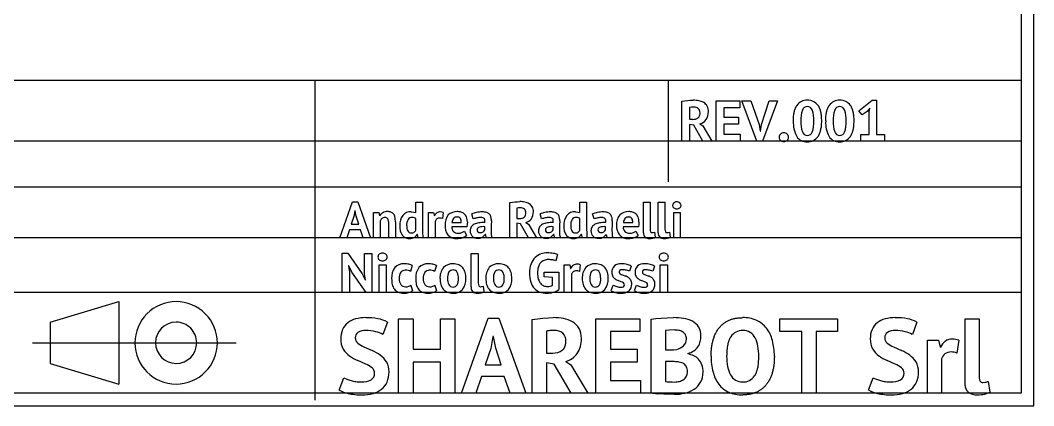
# Model space of a CAD drawing. Extents: x 1210 to 2780, y 0 to 1103.
# Drawn here: x 2312.4 to 2779.7, y 0 to 177.6 of the extents above; entities that cross this region are included whole.
import ezdxf

# ---------------------------------------------------------------- set-up
doc = ezdxf.new("R2010")
doc.units = 0
doc.header["$MEASUREMENT"] = 0
doc.layers.add('PREDEFINITO', color=18, linetype='CONTINUOUS')

msp = doc.modelspace()

# ---------------------------------------------------------------- linework, layer by layer
at = {"layer": 'PREDEFINITO', "color": 18}
for p, q in [((2773.99, 149.95), (1216.23, 149.95)), ((2448.32, 149.89), (2448.32, 2.51)), ((2611.16, 149.89), (2611.16, 103.22)), ((2326.17, 38.5), (2357.84, 47.99)), ((2357.84, 47.99), (2357.84, 10)), ((2326.17, 38.5), (2326.17, 19.5)), ((2318.13, 28.99), (2412.02, 28.99)), ((2326.17, 19.5), (2357.84, 10))]:
    msp.add_line(p, q, dxfattribs=at)
at = {"layer": 'PREDEFINITO'}
for p, q in [((2617.46, 140.33), (2618.77, 140.53)), ((2617.46, 122), (2617.46, 140.33)), ((2618.77, 140.53), (2620.17, 140.68)), ((2620.17, 140.68), (2621.53, 140.76)), ((2621.53, 140.76), (2622.75, 140.78)), ((2633.32, 140.52), (2644.24, 140.52)), ((2633.32, 122), (2633.32, 140.52)), ((2644.24, 140.52), (2644.24, 137.32)), ((2652.1, 121.87), (2645.17, 140.52)), ((2645.17, 140.52), (2649.3, 140.52)), ((2649.3, 140.52), (2653.07, 129.63)), ((2654.2, 129.66), (2657.7, 140.52)), ((2661.56, 140.52), (2654.69, 121.87)), ((2657.7, 140.52), (2661.56, 140.52)), ((2699.13, 135.96), (2705.28, 140.78)), ((2705.28, 140.78), (2707.25, 140.78)), ((2707.25, 140.78), (2707.25, 124.93)), ((2621.89, 137.56), (2621.06, 137.45)), ((2621.06, 137.45), (2621.06, 131.99)), ((2622.97, 137.59), (2621.89, 137.56)), ((2644.24, 137.32), (2636.91, 137.32)), ((2636.91, 137.32), (2636.91, 132.92)), ((2700.58, 133.99), (2699.13, 135.96)), ((2702.92, 135.59), (2700.58, 133.99)), ((2704.19, 137.14), (2702.92, 135.59)), ((2703.79, 135.34), (2704.19, 137.14)), ((2621.06, 131.99), (2622.58, 131.99)), ((2636.91, 132.92), (2643.58, 132.92)), ((2643.58, 132.92), (2643.58, 129.73)), ((2703.79, 124.93), (2703.79, 135.34)), ((2622.96, 129.25), (2621.06, 129.59)), ((2621.06, 129.59), (2621.06, 122)), ((2627.15, 122), (2622.96, 129.25)), ((2625.83, 129.88), (2627.11, 129.06)), ((2627.11, 129.06), (2631.32, 122)), ((2643.58, 129.73), (2636.91, 129.73)), ((2636.91, 129.73), (2636.91, 125.2)), ((2653.07, 129.63), (2653.55, 126.48)), ((2653.55, 126.48), (2653.68, 126.48)), ((2653.68, 126.48), (2654.2, 129.66)), ((2621.06, 122), (2617.46, 122)), ((2631.32, 122), (2627.15, 122)), ((2644.38, 122), (2633.32, 122)), ((2636.91, 125.2), (2644.38, 125.2)), ((2644.38, 125.2), (2644.38, 122)), ((2654.69, 121.87), (2652.1, 121.87)), ((2700.06, 124.93), (2703.79, 124.93)), ((2700.06, 122), (2700.06, 124.93)), ((2710.85, 122), (2700.06, 122)), ((2707.25, 124.93), (2710.85, 124.93)), ((2710.85, 124.93), (2710.85, 122)), ((2459.8, 77.41), (2465.7, 93.94)), ((2465.7, 93.94), (2468.06, 93.94)), ((2468.06, 93.94), (2473.96, 77.41)), ((2494.85, 88.98), (2494.85, 93.82)), ((2494.85, 93.82), (2497.92, 93.82)), ((2497.92, 93.82), (2497.92, 81.55)), ((2538.17, 93.66), (2539.33, 93.83)), ((2538.17, 77.41), (2538.17, 93.66)), ((2539.33, 93.83), (2540.57, 93.96)), ((2540.57, 93.96), (2541.78, 94.03)), ((2541.78, 94.03), (2542.85, 94.06)), ((2570.51, 88.98), (2570.51, 93.82)), ((2570.51, 93.82), (2573.58, 93.82)), ((2573.58, 93.82), (2573.58, 81.55)), ((2599.79, 79.73), (2599.79, 93.82)), ((2599.79, 93.82), (2602.86, 93.82)), ((2602.86, 93.82), (2602.86, 81.34)), ((2606.63, 79.73), (2606.63, 93.82)), ((2606.63, 93.82), (2609.7, 93.82)), ((2609.7, 93.82), (2609.7, 81.34)), ((2466.75, 89.87), (2466.25, 87.28)), ((2466.86, 89.87), (2466.75, 89.87)), ((2467.35, 87.31), (2466.86, 89.87)), ((2475.26, 77.41), (2475.26, 89.1)), ((2475.26, 89.1), (2477.69, 89.1)), ((2477.69, 89.1), (2478.05, 87.58)), ((2492.73, 89.33), (2493.92, 89.25)), ((2493.92, 89.25), (2494.85, 88.98)), ((2500.64, 77.41), (2500.64, 89.1)), ((2500.64, 89.1), (2503.02, 89.1)), ((2503.02, 89.1), (2503.38, 87.54)), ((2507.48, 89.08), (2507.09, 86.24)), ((2542.09, 91.2), (2541.36, 91.1)), ((2541.36, 91.1), (2541.36, 86.27)), ((2543.05, 91.22), (2542.09, 91.2)), ((2568.39, 89.33), (2569.58, 89.25)), ((2569.58, 89.25), (2570.51, 88.98)), ((2613.72, 89.1), (2616.78, 89.1)), ((2613.72, 77.41), (2613.72, 89.1)), ((2616.78, 89.1), (2616.78, 77.41)), ((2466.25, 87.28), (2465.05, 83.67)), ((2468.55, 83.67), (2467.35, 87.31)), ((2478.05, 87.58), (2478.14, 87.58)), ((2478.33, 84.99), (2478.33, 77.41)), ((2485.41, 84.7), (2485.41, 77.41)), ((2494.85, 81.32), (2494.85, 86.23)), ((2503.38, 87.54), (2503.47, 87.54)), ((2503.7, 84.96), (2503.7, 77.41)), ((2511.5, 84.38), (2515.74, 84.38)), ((2518.58, 84.72), (2518.52, 83.66)), ((2521.3, 86.06), (2520.58, 88.39)), ((2529.67, 85.25), (2529.6, 83.19)), ((2541.36, 86.27), (2542.7, 86.27)), ((2543.04, 83.84), (2541.36, 84.14)), ((2541.36, 84.14), (2541.36, 77.41)), ((2545.58, 84.4), (2546.72, 83.67)), ((2552.82, 86.06), (2552.1, 88.39)), ((2561.19, 85.25), (2561.12, 83.19)), ((2570.51, 81.32), (2570.51, 86.23)), ((2577.01, 86.06), (2576.3, 88.39)), ((2585.39, 85.25), (2585.32, 83.19)), ((2590.58, 84.38), (2594.83, 84.38)), ((2597.66, 84.72), (2597.6, 83.66)), ((2464.23, 81.07), (2462.98, 77.41)), ((2469.24, 81.07), (2464.23, 81.07)), ((2465.05, 83.67), (2468.55, 83.67)), ((2470.54, 77.41), (2469.24, 81.07)), ((2482.34, 77.41), (2482.34, 84.05)), ((2497.92, 81.55), (2497.94, 79.59)), ((2518.35, 82.49), (2511.38, 82.49)), ((2517.22, 80.43), (2518.22, 78.42)), ((2518.52, 83.66), (2518.35, 82.49)), ((2526.63, 81.02), (2526.63, 82.49)), ((2529.6, 83.19), (2529.52, 81.15)), ((2529.52, 81.15), (2529.58, 79.2)), ((2546.76, 77.41), (2543.04, 83.84)), ((2546.72, 83.67), (2550.45, 77.41)), ((2558.14, 81.02), (2558.14, 82.49)), ((2561.12, 83.19), (2561.04, 81.15)), ((2561.04, 81.15), (2561.1, 79.2)), ((2573.58, 81.55), (2573.61, 79.59)), ((2582.34, 81.02), (2582.34, 82.49)), ((2585.32, 83.19), (2585.24, 81.15)), ((2585.24, 81.15), (2585.29, 79.2)), ((2597.43, 82.49), (2590.46, 82.49)), ((2596.31, 80.43), (2597.31, 78.42)), ((2597.6, 83.66), (2597.43, 82.49)), ((2603.72, 79.77), (2604.25, 79.82)), ((2604.25, 79.82), (2604.9, 80.03)), ((2604.9, 80.03), (2605.22, 77.62)), ((2610.57, 79.77), (2611.1, 79.82)), ((2611.1, 79.82), (2611.75, 80.03)), ((2611.75, 80.03), (2612.06, 77.62)), ((2462.98, 77.41), (2459.8, 77.41)), ((2473.96, 77.41), (2470.54, 77.41)), ((2478.33, 77.41), (2475.26, 77.41)), ((2485.41, 77.41), (2482.34, 77.41)), ((2495.53, 78.88), (2495.43, 78.88)), ((2495.95, 77.41), (2495.53, 78.88)), ((2498.16, 77.41), (2495.95, 77.41)), ((2503.7, 77.41), (2500.64, 77.41)), ((2526.93, 78.97), (2526.82, 78.97)), ((2527.42, 77.41), (2526.93, 78.97)), ((2529.91, 77.41), (2527.42, 77.41)), ((2541.36, 77.41), (2538.17, 77.41)), ((2550.45, 77.41), (2546.76, 77.41)), ((2558.45, 78.97), (2558.33, 78.97)), ((2558.94, 77.41), (2558.45, 78.97)), ((2561.42, 77.41), (2558.94, 77.41)), ((2571.19, 78.88), (2571.1, 78.88)), ((2571.62, 77.41), (2571.19, 78.88)), ((2573.82, 77.41), (2571.62, 77.41)), ((2582.65, 78.97), (2582.53, 78.97)), ((2583.14, 77.41), (2582.65, 78.97)), ((2585.62, 77.41), (2583.14, 77.41)), ((2616.78, 77.41), (2613.72, 77.41)), ((2460.86, 52.25), (2460.86, 70.29)), ((2460.86, 70.29), (2463.45, 70.29)), ((2463.45, 70.29), (2470.12, 60.73)), ((2471.17, 60.73), (2471.17, 70.16)), ((2471.17, 70.16), (2474.52, 70.16)), ((2474.52, 70.16), (2474.52, 52.12)), ((2520.27, 54.78), (2520.27, 70.16)), ((2520.27, 70.16), (2523.62, 70.16)), ((2523.62, 70.16), (2523.62, 56.54)), ((2560.1, 69.71), (2559.38, 66.79)), ((2463.93, 64.42), (2463.8, 64.42)), ((2463.8, 64.42), (2464.21, 61.6)), ((2465.32, 61.6), (2463.93, 64.42)), ((2464.21, 61.6), (2464.21, 52.25)), ((2471.94, 52.12), (2465.32, 61.6)), ((2477.87, 65), (2481.22, 65)), ((2477.87, 52.25), (2477.87, 65)), ((2481.22, 65), (2481.22, 52.25)), ((2493.21, 64.56), (2492.42, 61.84)), ((2504.29, 64.56), (2503.5, 61.84)), ((2554.04, 61.52), (2560.74, 61.52)), ((2554.04, 59.46), (2554.04, 61.52)), ((2560.74, 61.52), (2560.74, 53.57)), ((2563.19, 52.25), (2563.19, 65)), ((2563.19, 65), (2565.8, 65)), ((2565.8, 65), (2566.18, 63.3)), ((2566.18, 63.3), (2566.28, 63.3)), ((2570.66, 64.98), (2570.23, 61.89)), ((2593.38, 61.94), (2591.89, 62.43)), ((2594.12, 64.38), (2593.38, 61.94)), ((2604.07, 61.94), (2602.58, 62.43)), ((2604.81, 64.38), (2604.07, 61.94)), ((2607.52, 65), (2610.87, 65)), ((2607.52, 52.25), (2607.52, 65)), ((2610.87, 65), (2610.87, 52.25)), ((2470.12, 60.73), (2471.45, 57.99)), ((2471.58, 57.99), (2471.17, 60.73)), ((2471.45, 57.99), (2471.58, 57.99)), ((2557.9, 59.05), (2554.04, 59.46)), ((2557.9, 55.63), (2557.9, 59.05)), ((2566.54, 60.49), (2566.54, 52.25)), ((2589.53, 57.14), (2588.13, 57.66)), ((2590.08, 60.3), (2591.48, 59.78)), ((2600.22, 57.14), (2598.82, 57.66)), ((2600.77, 60.3), (2602.17, 59.78)), ((2464.21, 52.25), (2460.86, 52.25)), ((2474.52, 52.12), (2471.94, 52.12)), ((2481.22, 52.25), (2477.87, 52.25)), ((2492.58, 55.56), (2493.34, 53.02)), ((2503.66, 55.56), (2504.42, 53.02)), ((2524.57, 54.82), (2525.15, 54.87)), ((2525.15, 54.87), (2525.86, 55.1)), ((2525.86, 55.1), (2526.2, 52.48)), ((2566.54, 52.25), (2563.19, 52.25)), ((2584.97, 53.03), (2585.88, 55.54)), ((2595.66, 53.03), (2596.58, 55.54)), ((2610.87, 52.25), (2607.52, 52.25)), ((2481.72, 38.54), (2479.62, 32.84)), ((2486.91, 5.74), (2486.91, 40.09)), ((2486.91, 40.09), (2493.59, 40.09)), ((2493.59, 40.09), (2493.59, 26.01)), ((2506.19, 26.01), (2506.19, 40.09)), ((2506.19, 40.09), (2512.86, 40.09)), ((2512.86, 40.09), (2512.86, 5.74)), ((2515.82, 5.74), (2528.18, 40.34)), ((2528.18, 40.34), (2533.13, 40.34)), ((2533.13, 40.34), (2545.48, 5.74)), ((2548.44, 39.75), (2550.87, 40.12)), ((2548.44, 5.74), (2548.44, 39.75)), ((2550.87, 40.12), (2553.46, 40.39)), ((2553.46, 40.39), (2555.99, 40.54)), ((2555.99, 40.54), (2558.24, 40.59)), ((2577.85, 40.09), (2598.11, 40.09)), ((2577.85, 5.74), (2577.85, 40.09)), ((2598.11, 40.09), (2598.11, 34.16)), ((2603.3, 39.85), (2605.42, 40.14)), ((2603.3, 5.99), (2603.3, 39.85)), ((2605.42, 40.14), (2607.98, 40.39)), ((2607.98, 40.39), (2610.79, 40.54)), ((2610.79, 40.54), (2613.64, 40.59)), ((2662.6, 34.16), (2662.6, 40.09)), ((2662.6, 40.09), (2689.29, 40.09)), ((2689.29, 40.09), (2689.29, 34.16)), ((2725.86, 38.54), (2723.76, 32.84)), ((2748.1, 10.61), (2748.1, 40.09)), ((2748.1, 40.09), (2754.53, 40.09)), ((2754.53, 40.09), (2754.53, 13.98)), ((2555.11, 34.4), (2555.11, 24.28)), ((2558.66, 34.66), (2556.65, 34.61)), ((2598.11, 34.16), (2584.52, 34.16)), ((2584.52, 34.16), (2584.52, 26.01)), ((2611.61, 34.85), (2609.97, 34.71)), ((2609.97, 34.71), (2609.97, 25.76)), ((2613.92, 34.9), (2611.61, 34.85)), ((2672.74, 34.16), (2662.6, 34.16)), ((2672.74, 5.74), (2672.74, 34.16)), ((2689.29, 34.16), (2679.41, 34.16)), ((2679.41, 34.16), (2679.41, 5.74)), ((2530.38, 31.83), (2529.35, 26.41)), ((2530.62, 31.83), (2530.38, 31.83)), ((2531.64, 26.45), (2530.62, 31.83)), ((2730.8, 5.74), (2730.8, 30.21)), ((2730.8, 30.21), (2735.8, 30.21)), ((2735.8, 30.21), (2736.55, 26.94)), ((2745.14, 30.17), (2744.31, 24.23)), ((2470.92, 27.09), (2474.68, 25.39)), ((2493.59, 26.01), (2506.19, 26.01)), ((2529.35, 26.41), (2526.83, 18.84)), ((2534.15, 18.84), (2531.64, 26.45)), ((2555.11, 24.28), (2557.93, 24.28)), ((2584.52, 26.01), (2596.87, 26.01)), ((2596.87, 26.01), (2596.87, 20.08)), ((2609.97, 25.76), (2612.09, 25.76)), ((2612.09, 25.76), (2613.66, 25.81)), ((2613.66, 25.81), (2615.13, 25.95)), ((2620.26, 24.14), (2620.26, 23.84)), ((2715.06, 27.09), (2718.82, 25.39)), ((2736.55, 26.94), (2736.74, 26.94)), ((2471.77, 19.21), (2468.01, 20.86)), ((2506.19, 20.08), (2493.59, 20.08)), ((2493.59, 20.08), (2493.59, 5.74)), ((2506.19, 5.74), (2506.19, 20.08)), ((2526.83, 18.84), (2534.15, 18.84)), ((2558.64, 19.19), (2555.11, 19.83)), ((2555.11, 19.83), (2555.11, 5.74)), ((2566.41, 5.74), (2558.64, 19.19)), ((2563.96, 20.37), (2566.34, 18.84)), ((2566.34, 18.84), (2574.14, 5.74)), ((2596.87, 20.08), (2584.52, 20.08)), ((2584.52, 20.08), (2584.52, 11.67)), ((2613.35, 20.32), (2609.97, 20.32)), ((2609.97, 20.32), (2609.97, 11.22)), ((2715.91, 19.21), (2712.15, 20.86)), ((2737.23, 21.54), (2737.23, 5.74)), ((2459.49, 7.1), (2461.63, 12.89)), ((2461.63, 12.89), (2463.01, 12.25)), ((2525.11, 13.4), (2522.5, 5.74)), ((2535.6, 13.4), (2525.11, 13.4)), ((2538.31, 5.74), (2535.6, 13.4)), ((2584.52, 11.67), (2598.36, 11.67)), ((2598.36, 11.67), (2598.36, 5.74)), ((2609.97, 11.22), (2610.71, 11.07)), ((2610.71, 11.07), (2611.8, 11)), ((2611.8, 11), (2613, 10.96)), ((2613, 10.96), (2614.09, 10.93)), ((2703.62, 7.1), (2705.77, 12.89)), ((2705.77, 12.89), (2707.15, 12.25)), ((2756.33, 10.69), (2757.45, 10.78)), ((2758.8, 11.22), (2759.47, 6.19)), ((2493.59, 5.74), (2486.91, 5.74)), ((2512.86, 5.74), (2506.19, 5.74)), ((2522.5, 5.74), (2515.82, 5.74)), ((2545.48, 5.74), (2538.31, 5.74)), ((2555.11, 5.74), (2548.44, 5.74)), ((2574.14, 5.74), (2566.41, 5.74)), ((2598.36, 5.74), (2577.85, 5.74)), ((2609.11, 5.32), (2606.09, 5.54)), ((2611.88, 5.25), (2609.11, 5.32)), ((2613.99, 5.25), (2611.88, 5.25)), ((2679.41, 5.74), (2672.74, 5.74)), ((2737.23, 5.74), (2730.8, 5.74))]:
    msp.add_line(p, q, dxfattribs=at)
at = {"layer": 'PREDEFINITO', "color": 251}
for p, q in [((2773.99, 122), (1216.23, 122)), ((2773.99, 122), (2773.99, 5.74)), ((2773.99, 100.66), (1216.23, 100.66)), ((2773.99, 77.41), (1216.23, 77.41)), ((2773.99, 52.25), (1216.23, 52.25))]:
    msp.add_line(p, q, dxfattribs=at)
at = {"layer": 'PREDEFINITO', "color": 18}
for points in [[(2779.73, 1102.52), (1210.48, 1102.52), (1210.48, 0), (2779.73, 0), (2779.73, 1102.52)], [(2773.99, 5.74), (1216.23, 5.74), (1216.23, 1096.77), (2773.99, 1096.77), (2773.99, 5.74)]]:
    msp.add_lwpolyline(points, dxfattribs=at)
at = {"layer": 'PREDEFINITO'}
for points in [[(2668.89, 131.22), (2668.89, 131.81), (2668.91, 132.39), (2668.95, 132.95), (2668.99, 133.49), (2669.05, 134), (2669.12, 134.5), (2669.21, 134.98), (2669.25, 135.22), (2669.3, 135.44), (2669.36, 135.67), (2669.42, 135.88), (2669.48, 136.1), (2669.54, 136.31), (2669.61, 136.51), (2669.68, 136.71), (2669.75, 136.9), (2669.83, 137.09), (2669.91, 137.27), (2669.99, 137.45), (2670.08, 137.63), (2670.16, 137.8), (2670.26, 137.96), (2670.35, 138.12), (2670.45, 138.27), (2670.56, 138.42)], [(2680.25, 138.45), (2680.34, 138.3), (2680.44, 138.15), (2680.53, 137.99), (2680.61, 137.83), (2680.7, 137.66), (2680.78, 137.49), (2680.86, 137.31), (2680.93, 137.12), (2681, 136.93), (2681.07, 136.74), (2681.14, 136.54), (2681.2, 136.34), (2681.26, 136.13), (2681.32, 135.92), (2681.37, 135.7), (2681.42, 135.48), (2681.51, 135.01), (2681.59, 134.53), (2681.66, 134.03), (2681.71, 133.51), (2681.75, 132.96), (2681.79, 132.4), (2681.8, 131.82), (2681.81, 131.22)], [(2683.81, 131.22), (2683.81, 131.81), (2683.83, 132.39), (2683.87, 132.95), (2683.91, 133.49), (2683.97, 134), (2684.04, 134.5), (2684.13, 134.98), (2684.17, 135.22), (2684.22, 135.44), (2684.28, 135.67), (2684.34, 135.88), (2684.4, 136.1), (2684.46, 136.31), (2684.53, 136.51), (2684.6, 136.71), (2684.67, 136.9), (2684.75, 137.09), (2684.83, 137.27), (2684.91, 137.45), (2685, 137.63), (2685.09, 137.8), (2685.18, 137.96), (2685.27, 138.12), (2685.37, 138.27), (2685.48, 138.42)], [(2695.17, 138.45), (2695.26, 138.3), (2695.36, 138.15), (2695.45, 137.99), (2695.53, 137.83), (2695.62, 137.66), (2695.7, 137.49), (2695.78, 137.31), (2695.85, 137.12), (2695.92, 136.93), (2695.99, 136.74), (2696.06, 136.54), (2696.12, 136.34), (2696.18, 136.13), (2696.24, 135.92), (2696.29, 135.7), (2696.34, 135.48), (2696.43, 135.01), (2696.51, 134.53), (2696.58, 134.03), (2696.63, 133.51), (2696.68, 132.96), (2696.71, 132.4), (2696.72, 131.82), (2696.73, 131.22)], [(2681.81, 131.22), (2681.8, 130.62), (2681.78, 130.04), (2681.75, 129.48), (2681.7, 128.94), (2681.65, 128.42), (2681.57, 127.91), (2681.49, 127.43), (2681.44, 127.2), (2681.39, 126.97), (2681.33, 126.74), (2681.28, 126.53), (2681.22, 126.31), (2681.15, 126.1), (2681.09, 125.9), (2681.01, 125.7), (2680.94, 125.5), (2680.86, 125.31), (2680.78, 125.13), (2680.7, 124.95), (2680.61, 124.77), (2680.52, 124.6), (2680.43, 124.44), (2680.33, 124.28), (2680.23, 124.12), (2680.13, 123.97)], [(2696.73, 131.22), (2696.72, 130.62), (2696.7, 130.04), (2696.67, 129.48), (2696.62, 128.94), (2696.57, 128.42), (2696.49, 127.91), (2696.41, 127.43), (2696.36, 127.2), (2696.31, 126.97), (2696.26, 126.74), (2696.2, 126.53), (2696.14, 126.31), (2696.07, 126.1), (2696.01, 125.9), (2695.94, 125.7), (2695.86, 125.5), (2695.78, 125.31), (2695.7, 125.13), (2695.62, 124.95), (2695.53, 124.77), (2695.44, 124.6), (2695.35, 124.44), (2695.25, 124.28), (2695.15, 124.12), (2695.05, 123.97)], [(2590.06, 62.68), (2589.97, 62.68), (2589.88, 62.68), (2589.8, 62.67), (2589.72, 62.67), (2589.64, 62.66), (2589.56, 62.64), (2589.52, 62.64), (2589.49, 62.63), (2589.45, 62.62), (2589.41, 62.61), (2589.38, 62.6), (2589.35, 62.59), (2589.31, 62.58), (2589.28, 62.57), (2589.25, 62.56), (2589.22, 62.55), (2589.19, 62.54), (2589.16, 62.52), (2589.13, 62.51), (2589.1, 62.5), (2589.07, 62.48), (2589.05, 62.47), (2589.02, 62.45), (2589, 62.43), (2588.97, 62.42), (2588.95, 62.4), (2588.93, 62.38), (2588.9, 62.36), (2588.88, 62.34), (2588.86, 62.32), (2588.84, 62.3), (2588.82, 62.28), (2588.8, 62.26), (2588.79, 62.24), (2588.77, 62.22), (2588.75, 62.2), (2588.74, 62.17), (2588.72, 62.15), (2588.71, 62.12), (2588.69, 62.1), (2588.68, 62.07), (2588.67, 62.05), (2588.66, 62.02), (2588.65, 61.99), (2588.64, 61.96), (2588.63, 61.93), (2588.62, 61.91), (2588.61, 61.88), (2588.61, 61.85), (2588.6, 61.81), (2588.59, 61.78), (2588.59, 61.75), (2588.59, 61.72), (2588.58, 61.69), (2588.58, 61.65), (2588.58, 61.62), (2588.58, 61.58), (2588.58, 61.55)], [(2600.76, 62.68), (2600.67, 62.68), (2600.58, 62.68), (2600.5, 62.67), (2600.41, 62.67), (2600.33, 62.66), (2600.26, 62.64), (2600.22, 62.64), (2600.18, 62.63), (2600.15, 62.62), (2600.11, 62.61), (2600.08, 62.6), (2600.04, 62.59), (2600.01, 62.58), (2599.98, 62.57), (2599.95, 62.56), (2599.91, 62.55), (2599.88, 62.54), (2599.85, 62.52), (2599.83, 62.51), (2599.8, 62.5), (2599.77, 62.48), (2599.74, 62.47), (2599.72, 62.45), (2599.69, 62.43), (2599.67, 62.42), (2599.65, 62.4), (2599.62, 62.38), (2599.6, 62.36), (2599.58, 62.34), (2599.56, 62.32), (2599.54, 62.3), (2599.52, 62.28), (2599.5, 62.26), (2599.48, 62.24), (2599.47, 62.22), (2599.45, 62.2), (2599.43, 62.17), (2599.42, 62.15), (2599.4, 62.12), (2599.39, 62.1), (2599.38, 62.07), (2599.37, 62.05), (2599.36, 62.02), (2599.34, 61.99), (2599.33, 61.96), (2599.33, 61.93), (2599.32, 61.91), (2599.31, 61.88), (2599.3, 61.85), (2599.3, 61.81), (2599.29, 61.78), (2599.29, 61.75), (2599.28, 61.72), (2599.28, 61.69), (2599.28, 61.65), (2599.27, 61.62), (2599.27, 61.58), (2599.27, 61.55)], [(2634.75, 35.97), (2634.99, 36.25), (2635.24, 36.53), (2635.49, 36.79), (2635.75, 37.05), (2636.01, 37.3), (2636.29, 37.54), (2636.56, 37.77), (2636.85, 37.99), (2637.14, 38.2), (2637.43, 38.4), (2637.74, 38.6), (2638.05, 38.78), (2638.36, 38.96), (2638.68, 39.12), (2639.01, 39.28), (2639.34, 39.43), (2639.69, 39.57), (2640.03, 39.7), (2640.39, 39.82), (2640.74, 39.94), (2641.11, 40.04), (2641.48, 40.13), (2641.86, 40.22), (2642.25, 40.3), (2642.64, 40.36), (2643.04, 40.42), (2643.44, 40.47), (2643.85, 40.51), (2644.27, 40.55), (2644.69, 40.57), (2645.12, 40.58), (2645.55, 40.59)], [(2630.97, 22.79), (2630.99, 23.85), (2631.03, 24.87), (2631.11, 25.86), (2631.21, 26.82), (2631.27, 27.29), (2631.34, 27.76), (2631.42, 28.21), (2631.51, 28.66), (2631.6, 29.09), (2631.7, 29.52), (2631.81, 29.95), (2631.92, 30.36), (2632.04, 30.77), (2632.17, 31.17), (2632.31, 31.56), (2632.45, 31.95), (2632.6, 32.33), (2632.76, 32.69), (2632.93, 33.06), (2633.1, 33.41), (2633.28, 33.76), (2633.47, 34.1), (2633.67, 34.43), (2633.87, 34.75), (2634.08, 35.07), (2634.3, 35.37), (2634.52, 35.67), (2634.75, 35.97)], [(2562.36, 25.57), (2562.41, 25.62), (2562.46, 25.66), (2562.51, 25.7), (2562.56, 25.74), (2562.61, 25.79), (2562.65, 25.83), (2562.7, 25.88), (2562.74, 25.93), (2562.79, 25.97), (2562.83, 26.02), (2562.88, 26.07), (2562.92, 26.12), (2563, 26.22), (2563.08, 26.33), (2563.16, 26.44), (2563.23, 26.55), (2563.3, 26.67), (2563.36, 26.79), (2563.43, 26.91), (2563.49, 27.03), (2563.54, 27.16), (2563.6, 27.3), (2563.65, 27.43), (2563.69, 27.57), (2563.74, 27.71), (2563.78, 27.86), (2563.81, 28.01), (2563.85, 28.16), (2563.88, 28.31), (2563.91, 28.47), (2563.93, 28.64), (2563.95, 28.8), (2563.97, 28.97), (2563.98, 29.14), (2564, 29.32), (2564, 29.5), (2564.01, 29.68), (2564.01, 29.86)], [(2640.08, 31.79), (2639.96, 31.61), (2639.84, 31.42), (2639.73, 31.22), (2639.62, 31.02), (2639.52, 30.81), (2639.42, 30.6), (2639.32, 30.38), (2639.23, 30.15), (2639.14, 29.92), (2639.06, 29.68), (2638.98, 29.43), (2638.9, 29.18), (2638.82, 28.92), (2638.75, 28.66), (2638.69, 28.38), (2638.63, 28.11), (2638.51, 27.53), (2638.41, 26.93), (2638.33, 26.31), (2638.26, 25.65), (2638.21, 24.98), (2638.17, 24.28), (2638.15, 23.55), (2638.14, 22.79)], [(2651.03, 13.73), (2651.15, 13.9), (2651.26, 14.09), (2651.38, 14.28), (2651.48, 14.48), (2651.59, 14.68), (2651.69, 14.9), (2651.78, 15.12), (2651.88, 15.34), (2651.97, 15.57), (2652.05, 15.81), (2652.13, 16.06), (2652.21, 16.31), (2652.28, 16.57), (2652.35, 16.84), (2652.42, 17.11), (2652.48, 17.39), (2652.6, 17.97), (2652.69, 18.58), (2652.78, 19.21), (2652.85, 19.87), (2652.9, 20.56), (2652.94, 21.28), (2652.96, 22.02), (2652.97, 22.79)], [(2660.13, 22.79), (2660.12, 21.74), (2660.07, 20.72), (2660, 19.73), (2659.9, 18.76), (2659.83, 18.29), (2659.76, 17.83), (2659.68, 17.38), (2659.6, 16.93), (2659.5, 16.49), (2659.4, 16.06), (2659.3, 15.64), (2659.18, 15.23), (2659.06, 14.82), (2658.93, 14.42), (2658.79, 14.03), (2658.65, 13.64), (2658.49, 13.26), (2658.33, 12.89), (2658.17, 12.53), (2657.99, 12.18), (2657.81, 11.83), (2657.62, 11.49), (2657.42, 11.16), (2657.22, 10.84), (2657.01, 10.52), (2656.79, 10.22), (2656.56, 9.92), (2656.33, 9.62)], [(2656.33, 9.62), (2656.09, 9.34), (2655.84, 9.06), (2655.59, 8.8), (2655.33, 8.54), (2655.06, 8.29), (2654.79, 8.05), (2654.51, 7.82), (2654.23, 7.6), (2653.94, 7.39), (2653.64, 7.19), (2653.34, 6.99), (2653.03, 6.81), (2652.71, 6.63), (2652.39, 6.46), (2652.07, 6.31), (2651.73, 6.16), (2651.39, 6.02), (2651.05, 5.89), (2650.69, 5.77), (2650.34, 5.65), (2649.97, 5.55), (2649.6, 5.45), (2649.22, 5.37), (2648.84, 5.29), (2648.45, 5.22), (2648.06, 5.17), (2647.65, 5.12), (2647.25, 5.08), (2646.83, 5.04), (2646.41, 5.02), (2645.99, 5.01), (2645.55, 5)], [(2749.56, 6.31), (2749.51, 6.35), (2749.47, 6.39), (2749.43, 6.43), (2749.38, 6.48), (2749.34, 6.52), (2749.3, 6.57), (2749.26, 6.61), (2749.22, 6.66), (2749.14, 6.75), (2749.06, 6.85), (2748.99, 6.96), (2748.92, 7.06), (2748.85, 7.17), (2748.79, 7.29), (2748.73, 7.4), (2748.67, 7.52), (2748.62, 7.64), (2748.56, 7.77), (2748.51, 7.9), (2748.47, 8.03), (2748.42, 8.17), (2748.38, 8.31), (2748.34, 8.45), (2748.31, 8.6), (2748.27, 8.75), (2748.24, 8.9), (2748.22, 9.05), (2748.19, 9.21), (2748.17, 9.38), (2748.15, 9.54), (2748.14, 9.71), (2748.12, 9.88), (2748.11, 10.24), (2748.1, 10.61)]]:
    msp.add_lwpolyline(points, dxfattribs=at)
for centre, radius, start, end in [((2622.76, 127.16), 13.62, 79.2661, 90.0498), ((2624.07, 133.69), 6.96, 60.0494, 79.8139), ((2675.08, 135.28), 5.51, 87.2239, 145.1772), ((2675.75, 135.32), 5.48, 34.8444, 94.2374), ((2690, 135.28), 5.51, 87.2239, 145.1772), ((2690.67, 135.32), 5.48, 34.8444, 94.2374), ((2623.19, 134.55), 3.04, 50.5058, 94.0956), ((2623.39, 135.14), 2.47, 356.8273, 45.4581), ((2625.33, 135.95), 4.38, 29.814, 59.6245), ((2623.67, 135.3), 6.06, 325.5074, 2.5678), ((2624.72, 135.75), 5, 357.9152, 28.2923), ((2685.82, 131.9), 13.48, 161.2772, 182.8929), ((2675.29, 135.5), 2.36, 89.1644, 161.9556), ((2675.36, 135.46), 2.39, 16.0716, 90.967), ((2664.51, 131.79), 13.84, 357.639, 18.2397), ((2700.74, 131.9), 13.48, 161.2772, 182.8929), ((2690.21, 135.5), 2.36, 89.1644, 161.9556), ((2690.28, 135.46), 2.39, 16.0716, 90.967), ((2679.44, 131.79), 13.84, 357.639, 18.2397), ((2622.78, 135.74), 3.76, 267.03, 305.6516), ((2623.11, 134.73), 2.77, 312.3098, 5.5531), ((2624.27, 135.11), 5.46, 286.542, 323.4873), ((2682.33, 130.43), 13.47, 176.6439, 208.0787), ((2686.17, 130.64), 13.83, 177.6167, 198.4172), ((2665.18, 130.49), 13.18, 340.6674, 3.1512), ((2697.25, 130.43), 13.47, 176.6439, 208.0787), ((2701.09, 130.64), 13.83, 177.6167, 198.4172), ((2680.1, 130.49), 13.18, 340.6674, 3.1512), ((2675.35, 126.92), 2.39, 195.617, 270.0567), ((2690.27, 126.92), 2.39, 195.617, 270.0567), ((2664.24, 123.83), 1.88, 133.7106, 182.7716), ((2664.28, 123.66), 1.92, 177.4161, 225.7643), ((2664.36, 123.58), 2.16, 87.3291, 131.3832), ((2664.37, 123.86), 2.13, 227.8194, 272.6354), ((2664.59, 123.5), 2.23, 49.3373, 93.1825), ((2664.59, 123.93), 2.2, 266.8384, 311.4523), ((2664.74, 123.83), 1.88, 357.2283, 46.2893), ((2664.7, 123.66), 1.92, 314.2358, 2.5839), ((2674.97, 126.93), 5.34, 212.0944, 273.7519), ((2675.58, 127.13), 5.54, 267.3216, 325.2114), ((2675.37, 126.92), 2.39, 269.4829, 340.7647), ((2689.89, 126.93), 5.34, 212.0944, 273.7519), ((2690.5, 127.13), 5.54, 267.3216, 325.2114), ((2690.29, 126.92), 2.39, 269.4829, 340.7647), ((2542.86, 81.99), 12.07, 79.2661, 90.0498), ((2544.02, 87.77), 6.17, 60.0494, 79.8139), ((2614.75, 92.34), 1.51, 131.779, 180.6478), ((2615.03, 91.98), 1.96, 86.6265, 130.787), ((2615.24, 91.8), 2.14, 51.0438, 92.6367), ((2615.68, 92.32), 1.46, 359.8733, 51.5826), ((2482.2, 84.62), 5.03, 121.8199, 143.9149), ((2481.64, 85.31), 4.15, 87.5559, 120.2972), ((2481.89, 84.83), 4.63, 71.6696, 90.9108), ((2482.5, 86.76), 2.6, 40.4277, 71.0391), ((2492.41, 84.53), 4.82, 86.2054, 139.1743), ((2506.39, 86.28), 3.18, 125.7141, 156.8016), ((2506.05, 86.64), 2.69, 88.736, 124.2499), ((2506, 84.94), 4.4, 70.3556, 88.5731), ((2513.58, 84.04), 5.42, 86.5464, 134.5656), ((2513.92, 83.05), 6.4, 74.4518, 90.1025), ((2514.58, 85.35), 4.01, 50.5166, 74.7241), ((2524.55, 79.6), 9.64, 100.4482, 114.2598), ((2525.43, 75.59), 13.74, 89.7979, 101.0455), ((2525.64, 83.26), 6.08, 72.1219, 91.5158), ((2526.55, 86.12), 3.07, 42.9005, 71.8193), ((2543.25, 88.54), 2.69, 50.5058, 94.0956), ((2543.17, 88.7), 2.45, 312.3098, 5.5531), ((2543.42, 89.06), 2.19, 356.8273, 45.4581), ((2545.14, 89.77), 3.88, 29.814, 59.6245), ((2543.67, 89.2), 5.37, 325.5074, 2.5678), ((2544.6, 89.6), 4.43, 357.9152, 28.2923), ((2556.06, 79.6), 9.64, 100.4482, 114.2598), ((2556.95, 75.59), 13.74, 89.7979, 101.0455), ((2557.16, 83.26), 6.08, 72.1219, 91.5158), ((2558.06, 86.12), 3.07, 42.9005, 71.8193), ((2568.07, 84.53), 4.82, 86.2054, 139.1743), ((2580.26, 79.6), 9.64, 100.4482, 114.2598), ((2581.14, 75.59), 13.74, 89.7979, 101.0455), ((2581.35, 83.26), 6.08, 72.1219, 91.5158), ((2582.26, 86.12), 3.07, 42.9005, 71.8193), ((2592.67, 84.04), 5.42, 86.5464, 134.5656), ((2593.01, 83.05), 6.4, 74.4518, 90.1025), ((2593.66, 85.35), 4.01, 50.5166, 74.7241), ((2614.68, 92.3), 1.44, 179.0053, 229.5052), ((2615.02, 92.77), 2.02, 230.896, 273.3952), ((2615.25, 92.96), 2.21, 267.3324, 307.3256), ((2615.75, 92.31), 1.39, 307.0948, 0.4568), ((2480.98, 84.12), 2.79, 130.733, 161.9063), ((2480.53, 84.63), 2.1, 88.3891, 130.4715), ((2480.72, 85.26), 1.48, 34.6922, 95.4319), ((2478.36, 84.34), 3.99, 355.7885, 26.1883), ((2481.73, 86.24), 3.53, 12.0901, 38.6488), ((2475.83, 84.88), 9.58, 358.9072, 12.6698), ((2494.56, 83.47), 7.16, 144.0252, 183.5199), ((2495.7, 83.38), 5.12, 150.7886, 184.9506), ((2492.98, 84.54), 2.2, 86.155, 142.4974), ((2493.22, 83.4), 3.33, 74.0384, 91.6087), ((2493.44, 84.46), 2.26, 51.5206, 72.0728), ((2505.73, 84.42), 2.09, 128.1153, 165.1664), ((2505.72, 84.39), 2.11, 87.9911, 127.3992), ((2505.69, 82.61), 3.9, 69.0521, 88.579), ((2514.81, 83.75), 6.53, 140.5162, 184.3826), ((2515.02, 84.18), 3.53, 143.8526, 176.8786), ((2513.73, 84.91), 2.07, 85.4632, 139.1183), ((2514.03, 85.31), 1.67, 36.4818, 94.4737), ((2512.82, 84.8), 2.95, 351.6563, 30.4668), ((2514.66, 85.55), 3.8, 22.1986, 49.4794), ((2512.85, 84.89), 5.73, 358.2662, 21.5164), ((2524.09, 79.7), 6.94, 99.3816, 113.677), ((2524.66, 77.65), 6.67, 97.0527, 116.2044), ((2524.93, 76.28), 10.46, 90.3404, 100.8614), ((2525.79, 69.54), 14.86, 86.8612, 97.5351), ((2525.13, 85.02), 1.73, 42.1122, 98.8477), ((2523.85, 85.01), 2.83, 347.0671, 24.5679), ((2526.48, 86.17), 3.09, 14.196, 41.3448), ((2523.12, 85.33), 6.56, 359.3159, 14.1439), ((2542.88, 89.59), 3.33, 267.03, 305.6516), ((2544.21, 89.03), 4.84, 286.542, 323.4873), ((2555.61, 79.7), 6.94, 99.3816, 113.677), ((2556.18, 77.65), 6.67, 97.0527, 116.2044), ((2556.44, 76.28), 10.46, 90.3404, 100.8614), ((2557.31, 69.54), 14.86, 86.8612, 97.5351), ((2556.65, 85.02), 1.73, 42.1122, 98.8477), ((2555.36, 85.01), 2.83, 347.0671, 24.5679), ((2557.99, 86.17), 3.09, 14.196, 41.3448), ((2554.63, 85.33), 6.56, 359.3159, 14.1439), ((2570.22, 83.47), 7.16, 144.0252, 183.5199), ((2571.36, 83.38), 5.12, 150.7886, 184.9506), ((2568.64, 84.54), 2.2, 86.155, 142.4974), ((2568.88, 83.4), 3.33, 74.0384, 91.6087), ((2569.1, 84.46), 2.26, 51.5206, 72.0728), ((2579.8, 79.7), 6.94, 99.3816, 113.677), ((2580.37, 77.65), 6.67, 97.0527, 116.2044), ((2580.64, 76.28), 10.46, 90.3404, 100.8614), ((2581.5, 69.54), 14.86, 86.8612, 97.5351), ((2580.85, 85.02), 1.73, 42.1122, 98.8477), ((2579.56, 85.01), 2.83, 347.0671, 24.5679), ((2582.19, 86.17), 3.09, 14.196, 41.3448), ((2578.83, 85.33), 6.56, 359.3159, 14.1439), ((2593.9, 83.75), 6.53, 140.5162, 184.3826), ((2594.1, 84.18), 3.53, 143.8526, 176.8786), ((2592.82, 84.91), 2.07, 85.4632, 139.1183), ((2593.11, 85.31), 1.67, 36.4818, 94.4737), ((2591.91, 84.8), 2.95, 351.6563, 30.4668), ((2593.74, 85.55), 3.8, 22.1986, 49.4794), ((2591.94, 84.89), 5.73, 358.2662, 21.5164), ((2494.36, 82.47), 6.97, 175.3535, 214.6386), ((2495.38, 82.73), 4.78, 177.4467, 207), ((2492.65, 81.41), 1.75, 208.9161, 273.5167), ((2492.88, 81.72), 2.06, 266.8005, 307.7065), ((2492.59, 81.8), 2.32, 312.1572, 348.0964), ((2514.51, 80.1), 16.58, 181.7606, 189.3241), ((2515.43, 82.85), 7.14, 176.7404, 215.4268), ((2514.78, 82.42), 3.4, 178.8578, 219.0001), ((2514.09, 82.43), 2.9, 227.7118, 275.3185), ((2514.43, 84.25), 4.72, 269.0887, 290.2963), ((2514.49, 84.3), 4.74, 289.4962, 305.2359), ((2523.19, 80.72), 3.31, 148.9184, 181.9342), ((2523.56, 80.56), 3.68, 179.1462, 201.4503), ((2523.23, 80.53), 3.45, 116.0832, 146.5896), ((2524.07, 81.14), 1.01, 135.2237, 181.8587), ((2524.35, 81.03), 1.29, 176.5616, 224.8794), ((2524.68, 80.47), 1.92, 106.0975, 133.5796), ((2524.38, 81.21), 1.44, 229.0198, 273.3098), ((2525.58, 77.62), 4.9, 93.4013, 106.9636), ((2524.58, 82.02), 2.25, 266.9528, 304.6483), ((2525.82, 74.69), 7.84, 84.0631, 93.8907), ((2524.24, 82.41), 2.76, 305.9551, 329.8578), ((2554.7, 80.72), 3.31, 148.9184, 181.9342), ((2555.07, 80.56), 3.68, 179.1462, 201.4503), ((2554.75, 80.53), 3.45, 116.0832, 146.5896), ((2555.59, 81.14), 1.01, 135.2237, 181.8587), ((2555.86, 81.03), 1.29, 176.5616, 224.8794), ((2556.19, 80.47), 1.92, 106.0975, 133.5796), ((2555.9, 81.21), 1.44, 229.0198, 273.3098), ((2557.09, 77.62), 4.9, 93.4013, 106.9636), ((2556.1, 82.02), 2.25, 266.9528, 304.6483), ((2557.33, 74.69), 7.84, 84.0631, 93.8907), ((2555.75, 82.41), 2.76, 305.9551, 329.8578), ((2570.03, 82.47), 6.97, 175.3535, 214.6386), ((2571.04, 82.73), 4.78, 177.4467, 207), ((2568.32, 81.41), 1.75, 208.9161, 273.5167), ((2568.54, 81.72), 2.06, 266.8005, 307.7065), ((2568.25, 81.8), 2.32, 312.1572, 348.0964), ((2590.17, 80.1), 16.58, 181.7606, 189.3241), ((2578.9, 80.72), 3.31, 148.9184, 181.9342), ((2579.27, 80.56), 3.68, 179.1462, 201.4503), ((2578.95, 80.53), 3.45, 116.0832, 146.5896), ((2580.06, 81.03), 1.29, 176.5616, 224.8794), ((2579.79, 81.14), 1.01, 135.2237, 181.8587), ((2580.39, 80.47), 1.92, 106.0975, 133.5796), ((2580.09, 81.21), 1.44, 229.0198, 273.3098), ((2581.29, 77.62), 4.9, 93.4013, 106.9636), ((2580.3, 82.02), 2.25, 266.9528, 304.6483), ((2581.53, 74.69), 7.84, 84.0631, 93.8907), ((2579.95, 82.41), 2.76, 305.9551, 329.8578), ((2594.52, 82.85), 7.14, 176.7404, 215.4268), ((2593.86, 82.42), 3.4, 178.8578, 219.0001), ((2593.17, 82.43), 2.9, 227.7118, 275.3185), ((2593.52, 84.25), 4.72, 269.0887, 290.2963), ((2593.57, 84.3), 4.74, 289.4962, 305.2359), ((2602.41, 79.48), 2.64, 174.4461, 223.0094), ((2605.47, 81.18), 2.62, 176.3295, 203.0962), ((2603.68, 80.47), 0.695, 207.2779, 273.3534), ((2609.26, 79.48), 2.64, 174.4461, 223.0094), ((2612.32, 81.18), 2.62, 176.3295, 203.0962), ((2610.52, 80.47), 0.695, 207.2779, 273.3534), ((2491.8, 81.25), 4.2, 220.8241, 273.1164), ((2492.13, 81.13), 4.08, 268.5613, 298.7631), ((2492.39, 80.63), 3.51, 299.0431, 330.0821), ((2513.33, 82), 4.96, 221.4803, 274.9212), ((2513.81, 85.27), 8.21, 269.6372, 287.7993), ((2514.66, 83.08), 5.87, 286.417, 307.3768), ((2523.11, 80.41), 3.21, 201.8627, 225.2015), ((2523.06, 80.38), 3.16, 225.5386, 249.5991), ((2523.35, 81.24), 4.06, 249.8866, 270.8596), ((2523.58, 81.02), 3.84, 267.5451, 300.5275), ((2523.34, 81.23), 4.15, 301.9425, 326.9773), ((2537.64, 79.76), 8.08, 183.9804, 196.8689), ((2554.63, 80.41), 3.21, 201.8627, 225.2015), ((2554.57, 80.38), 3.16, 225.5386, 249.5991), ((2554.87, 81.24), 4.06, 249.8866, 270.8596), ((2555.1, 81.02), 3.84, 267.5451, 300.5275), ((2554.85, 81.23), 4.15, 301.9425, 326.9773), ((2569.16, 79.76), 8.08, 183.9804, 196.8689), ((2567.47, 81.25), 4.2, 220.8241, 273.1164), ((2567.8, 81.13), 4.08, 268.5613, 298.7631), ((2568.05, 80.63), 3.51, 299.0431, 330.0821), ((2578.82, 80.41), 3.21, 201.8627, 225.2015), ((2578.77, 80.38), 3.16, 225.5386, 249.5991), ((2579.07, 81.24), 4.06, 249.8866, 270.8596), ((2579.29, 81.02), 3.84, 267.5451, 300.5275), ((2579.05, 81.23), 4.15, 301.9425, 326.9773), ((2593.36, 79.76), 8.08, 183.9804, 196.8689), ((2592.42, 82), 4.96, 221.4803, 274.9212), ((2592.89, 85.27), 8.21, 269.6372, 287.7993), ((2593.74, 83.08), 5.87, 286.417, 307.3768), ((2602.3, 79.99), 2.93, 231.7668, 273.9578), ((2602.52, 83.62), 6.56, 269.879, 283.7855), ((2602.87, 82.79), 5.68, 282.2928, 294.4099), ((2609.15, 79.99), 2.93, 231.7668, 273.9578), ((2609.36, 83.62), 6.56, 269.879, 283.7855), ((2609.72, 82.79), 5.68, 282.2928, 294.4099), ((2479.31, 68.15), 2.14, 86.6265, 130.787), ((2479.54, 67.96), 2.33, 51.0438, 92.6367), ((2555.55, 60.99), 9.43, 90.0296, 108.6903), ((2555.71, 56.3), 14.11, 79.6537, 90.6597), ((2555.99, 57.75), 12.64, 71.0722, 79.7595), ((2608.96, 68.15), 2.14, 86.6265, 130.787), ((2609.19, 67.96), 2.33, 51.0438, 92.6367), ((2479.01, 68.54), 1.65, 131.779, 180.6478), ((2478.93, 68.49), 1.57, 179.0053, 229.5052), ((2479.3, 69.02), 2.21, 230.896, 273.3952), ((2479.55, 69.22), 2.41, 267.3324, 307.3256), ((2480.02, 68.53), 1.59, 359.8733, 51.5826), ((2480.09, 68.51), 1.52, 307.0948, 0.4568), ((2558.49, 61.43), 11.29, 159.2428, 181.493), ((2555.45, 62.51), 8.06, 133.9391, 158.7454), ((2554.85, 63.02), 7.28, 108.6416, 133.3684), ((2556.29, 62.54), 5.18, 139.4022, 163.8681), ((2555.27, 63.34), 3.88, 110.0107, 138.7162), ((2555.89, 61.48), 5.85, 89.3657, 109.4192), ((2556.14, 55.58), 11.74, 81.0685, 90.8951), ((2556.73, 59.96), 7.33, 68.7266, 80.3046), ((2608.66, 68.54), 1.65, 131.779, 180.6478), ((2608.58, 68.49), 1.57, 179.0053, 229.5052), ((2608.95, 69.02), 2.21, 230.896, 273.3952), ((2609.19, 69.22), 2.41, 267.3324, 307.3256), ((2609.67, 68.53), 1.59, 359.8733, 51.5826), ((2609.74, 68.51), 1.52, 307.0948, 0.4568), ((2491.29, 59.12), 7.63, 143.7553, 183.7314), ((2489.05, 60.18), 5.22, 86.2572, 138.5835), ((2491.83, 59.01), 4.7, 147.6609, 184.6795), ((2489.79, 59.94), 2.49, 86.3552, 140.6015), ((2489.62, 56.4), 9, 76.8907, 91.4515), ((2490.02, 57.33), 5.1, 75.9047, 90.7879), ((2489.52, 55.86), 6.65, 64.1523, 74.8122), ((2489.73, 57.8), 7.61, 62.7852, 75.3143), ((2502.37, 59.12), 7.63, 143.7553, 183.7314), ((2500.13, 60.18), 5.22, 86.2572, 138.5835), ((2502.92, 59.01), 4.7, 147.6609, 184.6795), ((2500.88, 59.94), 2.49, 86.3552, 140.6015), ((2500.7, 56.4), 9, 76.8907, 91.4515), ((2501.11, 57.33), 5.1, 75.9047, 90.7879), ((2500.61, 55.86), 6.65, 64.1523, 74.8122), ((2500.81, 57.8), 7.61, 62.7852, 75.3143), ((2513.2, 59.1), 7.25, 141.2715, 183.7689), ((2511.65, 59.76), 5.64, 86.6841, 136.5858), ((2514.66, 59.05), 5.23, 150.3244, 184.6423), ((2511.89, 60.39), 2.17, 87.7834, 144.8983), ((2512.13, 58.79), 6.6, 67.8012, 91.3438), ((2512.12, 60.56), 2, 27.1509, 94.2187), ((2508.36, 58.88), 6.12, 357.6096, 25.0337), ((2512.69, 60.34), 4.95, 40.0808, 67.0489), ((2511.93, 59.82), 5.87, 15.5094, 39.1844), ((2508.15, 58.73), 9.8, 359.3959, 15.7716), ((2534.33, 59.1), 7.25, 141.2715, 183.7689), ((2532.78, 59.76), 5.64, 86.6841, 136.5858), ((2535.79, 59.05), 5.23, 150.3244, 184.6423), ((2533.02, 60.39), 2.17, 87.7834, 144.8983), ((2533.26, 58.79), 6.6, 67.8012, 91.3438), ((2533.26, 60.56), 2, 27.1509, 94.2187), ((2529.49, 58.88), 6.12, 357.6096, 25.0337), ((2533.83, 60.34), 4.95, 40.0808, 67.0489), ((2533.06, 59.82), 5.87, 15.5094, 39.1844), ((2529.29, 58.73), 9.8, 359.3959, 15.7716), ((2559.94, 60.87), 12.73, 178.7916, 197.8933), ((2560.61, 61.32), 9.67, 164.0795, 181.254), ((2560.55, 60.93), 9.61, 178.8972, 195.6293), ((2569.48, 61.93), 3.47, 125.7141, 156.8016), ((2568.75, 59.9), 2.28, 128.1153, 165.1664), ((2568.74, 59.87), 2.3, 87.9911, 127.3992), ((2569.1, 62.32), 2.94, 88.736, 124.2499), ((2568.71, 57.92), 4.25, 69.0521, 88.579), ((2569.05, 60.46), 4.8, 70.3556, 88.5731), ((2578.8, 59.1), 7.25, 141.2715, 183.7689), ((2577.24, 59.76), 5.64, 86.6841, 136.5858), ((2580.26, 59.05), 5.23, 150.3244, 184.6423), ((2577.49, 60.39), 2.17, 87.7834, 144.8983), ((2577.72, 58.79), 6.6, 67.8012, 91.3438), ((2577.72, 60.56), 2, 27.1509, 94.2187), ((2573.95, 58.88), 6.12, 357.6096, 25.0337), ((2578.29, 60.34), 4.95, 40.0808, 67.0489), ((2577.53, 59.82), 5.87, 15.5094, 39.1844), ((2573.75, 58.73), 9.8, 359.3959, 15.7716), ((2588.88, 61.74), 3.66, 133.5562, 183.7987), ((2588.89, 61.34), 3.66, 177.6342, 208.2074), ((2589.3, 60.63), 4.78, 86.101, 127.9677), ((2589.42, 61.55), 0.838, 180.1582, 241.0003), ((2592.01, 65.65), 5.69, 238.1648, 250.1397), ((2589.74, 55.01), 10.38, 75.897, 90.6581), ((2590.07, 56.07), 6.61, 74.0133, 90.0015), ((2590.52, 57.69), 7.59, 61.7169, 76.6935), ((2599.58, 61.74), 3.66, 133.5562, 183.7987), ((2599.58, 61.34), 3.66, 177.6342, 208.2074), ((2599.99, 60.63), 4.78, 86.101, 127.9677), ((2600.11, 61.55), 0.838, 180.1582, 241.0003), ((2602.71, 65.65), 5.69, 238.1648, 250.1397), ((2600.44, 55.01), 10.38, 75.897, 90.6581), ((2600.76, 56.07), 6.61, 74.0133, 90.0015), ((2601.22, 57.69), 7.59, 61.7169, 76.6935), ((2495.82, 58.52), 12.15, 179.4835, 192.643), ((2493.19, 58.57), 6.04, 179.506, 193.9226), ((2490.91, 57.99), 3.68, 193.6663, 214.1963), ((2506.9, 58.52), 12.15, 179.4835, 192.643), ((2504.28, 58.57), 6.04, 179.506, 193.9226), ((2501.99, 57.99), 3.68, 193.6663, 214.1963), ((2515.77, 58.52), 9.8, 179.3959, 195.7716), ((2517.08, 58.57), 7.63, 179.5878, 191.3488), ((2513.95, 57.91), 4.43, 191.0151, 208.2458), ((2508.91, 58.22), 5.58, 332.4322, 4.1393), ((2510.68, 58.15), 7.29, 321.546, 3.7669), ((2526.48, 56.36), 2.86, 176.3295, 203.0962), ((2536.91, 58.52), 9.8, 179.3959, 195.7716), ((2538.21, 58.57), 7.63, 179.5878, 191.3488), ((2535.08, 57.91), 4.43, 191.0151, 208.2458), ((2530.04, 58.22), 5.58, 332.4322, 4.1393), ((2531.82, 58.15), 7.29, 321.546, 3.7669), ((2555.38, 59.42), 7.95, 198.0719, 222.384), ((2556.5, 59.79), 5.4, 195.6363, 218.6667), ((2555.29, 58.87), 3.88, 219.2291, 246.7687), ((2581.37, 58.52), 9.8, 179.3959, 195.7716), ((2582.68, 58.57), 7.63, 179.5878, 191.3488), ((2579.54, 57.91), 4.43, 191.0151, 208.2458), ((2574.5, 58.22), 5.58, 332.4322, 4.1393), ((2576.28, 58.15), 7.29, 321.546, 3.7669), ((2589.16, 61.64), 4.05, 210.0878, 233.0187), ((2589.86, 62.61), 5.24, 233.3402, 250.729), ((2587.67, 52.27), 5.21, 55.8792, 69.148), ((2590.08, 55.79), 0.941, 358.9784, 57.248), ((2589.4, 54.1), 6.05, 54.9244, 69.9193), ((2590.66, 55.95), 3.81, 30.5208, 54.4732), ((2590.85, 56.18), 3.53, 357.6262, 28.7328), ((2599.86, 61.64), 4.05, 210.0878, 233.0187), ((2600.55, 62.61), 5.24, 233.3402, 250.729), ((2598.37, 52.27), 5.21, 55.8792, 69.148), ((2600.78, 55.79), 0.941, 358.9784, 57.248), ((2600.1, 54.1), 6.05, 54.9244, 69.9193), ((2601.36, 55.95), 3.81, 30.5208, 54.4732), ((2601.54, 56.18), 3.53, 357.6262, 28.7328), ((2489.5, 57.05), 5.66, 192.181, 216.0838), ((2488.46, 56.39), 4.43, 217.1136, 245.9428), ((2489.07, 58.06), 6.2, 247.0678, 271.666), ((2489.92, 57.35), 2.5, 214.8511, 243.211), ((2490.05, 57.7), 2.87, 243.8658, 271.3061), ((2489.27, 60.33), 8.48, 269.8799, 285.1878), ((2490.22, 58.92), 4.1, 268.5693, 288.7582), ((2490.12, 57.51), 5.52, 284.3186, 305.6572), ((2489.86, 59.67), 4.92, 289.9409, 303.5001), ((2500.58, 57.05), 5.66, 192.181, 216.0838), ((2499.54, 56.39), 4.43, 217.1136, 245.9428), ((2500.15, 58.06), 6.2, 247.0678, 271.666), ((2501, 57.35), 2.5, 214.8511, 243.211), ((2501.14, 57.7), 2.87, 243.8658, 271.3061), ((2500.35, 60.33), 8.48, 269.8799, 285.1878), ((2501.3, 58.92), 4.1, 268.5693, 288.7582), ((2501.2, 57.51), 5.52, 284.3186, 305.6572), ((2500.94, 59.67), 4.92, 289.9409, 303.5001), ((2511.89, 57.4), 5.76, 195.5256, 219.72), ((2511.31, 57.01), 5.07, 220.5288, 246.9849), ((2511.82, 58.45), 6.59, 247.7921, 271.3374), ((2511.98, 56.85), 2.19, 208.1632, 238.2524), ((2511.91, 56.86), 2.17, 239.7752, 271.5633), ((2512.1, 56.79), 2.1, 266.5059, 326.7958), ((2512.31, 57.46), 5.61, 266.6077, 316.7607), ((2523.14, 54.5), 2.88, 174.4461, 223.0094), ((2523.02, 55.06), 3.2, 231.7668, 273.9578), ((2523.25, 59.02), 7.17, 269.879, 283.7855), ((2524.52, 55.58), 0.759, 207.2779, 273.3534), ((2523.64, 58.12), 6.2, 282.2928, 294.4099), ((2533.02, 57.4), 5.76, 195.5256, 219.72), ((2532.44, 57.01), 5.07, 220.5288, 246.9849), ((2532.95, 58.45), 6.59, 247.7921, 271.3374), ((2533.11, 56.85), 2.19, 208.1632, 238.2524), ((2533.05, 56.86), 2.17, 239.7752, 271.5633), ((2533.24, 56.79), 2.1, 266.5059, 326.7958), ((2533.44, 57.46), 5.61, 266.6077, 316.7607), ((2554.27, 58.54), 6.53, 223.2341, 250.1437), ((2555.14, 61.06), 9.2, 250.3469, 270.5165), ((2555.53, 59.53), 4.57, 247.197, 270.3556), ((2555.18, 63.02), 11.16, 270.2065, 285.5385), ((2555.56, 59.92), 4.97, 269.9445, 284.9452), ((2556.15, 57.93), 2.89, 283.8397, 307.2687), ((2556.49, 58.76), 6.71, 284.5198, 309.2738), ((2577.48, 57.4), 5.76, 195.5256, 219.72), ((2576.91, 57.01), 5.07, 220.5288, 246.9849), ((2577.42, 58.45), 6.59, 247.7921, 271.3374), ((2577.57, 56.85), 2.19, 208.1632, 238.2524), ((2577.51, 56.86), 2.17, 239.7752, 271.5633), ((2577.7, 56.79), 2.1, 266.5059, 326.7958), ((2577.9, 57.46), 5.61, 266.6077, 316.7607), ((2588.92, 59.63), 7.7, 239.1002, 254.727), ((2590.05, 63.27), 8.78, 241.6754, 252.6407), ((2589.37, 60.75), 8.89, 253.833, 270.3973), ((2589.4, 60.81), 6.24, 251.5995, 270.0629), ((2589.51, 56.76), 2.2, 267.3022, 299.2663), ((2589.84, 57.23), 5.39, 265.6551, 307.7948), ((2590.01, 55.69), 1.02, 303.9647, 5.1998), ((2590.47, 55.83), 3.92, 313.0714, 2.9756), ((2599.62, 59.63), 7.7, 239.1002, 254.727), ((2600.74, 63.27), 8.78, 241.6754, 252.6407), ((2600.07, 60.75), 8.89, 253.833, 270.3973), ((2600.09, 60.81), 6.24, 251.5995, 270.0629), ((2600.2, 56.76), 2.2, 267.3022, 299.2663), ((2600.54, 57.23), 5.39, 265.6551, 307.7948), ((2600.71, 55.69), 1.02, 303.9647, 5.1998), ((2601.16, 55.83), 3.92, 313.0714, 2.9756), ((2468.47, 31.83), 8.12, 128.4274, 155.9783), ((2469.68, 30.16), 10.18, 104.8985, 127.9396), ((2471.56, 23.16), 17.43, 89.3415, 104.9259), ((2471.9, 11.71), 28.87, 79.0725, 90.2903), ((2474.96, 26.16), 14.11, 61.3478, 80.1424), ((2558.26, 15.32), 25.27, 79.2661, 90.0498), ((2560.69, 27.43), 12.92, 60.0494, 79.8139), ((2563.03, 31.62), 8.12, 29.814, 59.6245), ((2613.69, 11.6), 28.99, 80.8516, 90.0968), ((2616.32, 27.1), 13.27, 62.9667, 81.4132), ((2618.95, 32.31), 7.43, 32.5787, 62.7275), ((2645.9, 25.4), 15.19, 66.3635, 91.288), ((2646.97, 28.3), 12.1, 37.6718, 65.5188), ((2712.61, 31.83), 8.12, 128.4274, 155.9783), ((2713.82, 30.16), 10.18, 104.8985, 127.9396), ((2715.69, 23.16), 17.43, 89.3415, 104.9259), ((2716.04, 11.71), 28.87, 79.0725, 90.2903), ((2719.1, 26.16), 14.11, 61.3478, 80.1424), ((2470.63, 31.06), 10.41, 156.9202, 181.3561), ((2469.8, 31.36), 2.9, 124.7015, 181.4863), ((2471.36, 28.66), 6.01, 86.2998, 122.2928), ((2471.88, 16.36), 18.3, 75.7334, 90.4328), ((2473.78, 22.54), 11.84, 60.4831, 77.2905), ((2556.83, 27.3), 7.31, 91.4111, 103.5318), ((2559.06, 29.03), 5.64, 50.5058, 94.0956), ((2559.43, 30.12), 4.58, 356.8273, 45.4581), ((2561.9, 31.26), 9.28, 357.9152, 28.2923), ((2613.96, 23.47), 11.43, 79.5067, 90.1985), ((2615.1, 29.39), 5.4, 59.3856, 79.9323), ((2615.96, 30.9), 3.67, 30.2711, 58.954), ((2615.63, 30.84), 3.99, 357.8223, 28.5748), ((2618.62, 32.39), 7.67, 357.7633, 30.7649), ((2645.33, 28.43), 6.23, 87.9021, 147.3732), ((2645.76, 28.45), 6.21, 58.5832, 91.8665), ((2645.29, 28.12), 6.74, 27.4428, 56.667), ((2643.94, 26.18), 15.8, 14.2772, 37.0445), ((2714.77, 31.06), 10.41, 156.9202, 181.3561), ((2713.93, 31.36), 2.9, 124.7015, 181.4863), ((2715.49, 28.66), 6.01, 86.2998, 122.2928), ((2716.02, 16.36), 18.3, 75.7334, 90.4328), ((2717.92, 22.54), 11.84, 60.4831, 77.2905), ((2469.12, 30.45), 8.9, 177.6843, 209.5082), ((2469.92, 31.24), 3.02, 179.2114, 231.6584), ((2476.46, 39.23), 13.35, 230.9263, 245.4992), ((2559.94, 30.41), 11.24, 325.5074, 2.5678), ((2615.81, 30.56), 3.8, 310.616, 1.9908), ((2619.08, 31.2), 7.08, 325.695, 346.4505), ((2615.59, 32.11), 10.69, 346.1096, 359.9283), ((2639.68, 25.18), 13.07, 10.0141, 27.5576), ((2632.22, 23.1), 27.92, 359.3739, 14.4721), ((2713.25, 30.45), 8.9, 177.6843, 209.5082), ((2714.06, 31.24), 3.02, 179.2114, 231.6584), ((2720.6, 39.23), 13.35, 230.9263, 245.4992), ((2742.86, 24.32), 6.66, 125.7141, 156.8016), ((2742.15, 25.06), 5.64, 88.736, 124.2499), ((2742.04, 21.5), 9.2, 70.3556, 88.5731), ((2470.52, 31.67), 10.73, 211.4561, 234.2197), ((2466.68, 6.85), 20.19, 54.3745, 66.6505), ((2558.29, 31.24), 6.97, 267.03, 305.6516), ((2561.07, 30.07), 10.12, 286.542, 323.4873), ((2612.63, 34.29), 8.7, 286.6505, 310.4968), ((2618.5, 32.07), 8.13, 282.5328, 304.0842), ((2618.41, 12.98), 11.02, 65.4846, 80.3042), ((2618.9, 31.4), 7.34, 304.4468, 325.1984), ((2628.11, 22.94), 24.86, 359.6556, 10.4417), ((2714.66, 31.67), 10.73, 211.4561, 234.2197), ((2710.82, 6.85), 20.19, 54.3745, 66.6505), ((2741.46, 20.42), 4.38, 128.1153, 165.1664), ((2741.44, 20.36), 4.42, 87.9911, 127.3992), ((2741.39, 16.62), 8.16, 69.0521, 88.579), ((2475.41, 38.51), 19.13, 234.3187, 247.2428), ((2466.66, 7.63), 12.66, 50.8865, 66.2077), ((2472.13, 14.48), 10.81, 31.8315, 54.3081), ((2474, 15.91), 8.47, 357.9317, 30.2318), ((2613.35, -0.31), 20.64, 83.3, 89.9887), ((2615.08, 13.85), 6.36, 63.4154, 83.9158), ((2616.07, 15.86), 4.13, 33.7566, 63.2474), ((2620.1, 16.67), 6.96, 42.7138, 65.5965), ((2619.68, 16.37), 7.47, 19.6896, 42.1989), ((2617.28, 15.62), 9.99, 358.7709, 19.1124), ((2658.89, 22.49), 27.92, 179.3739, 194.4721), ((2662.55, 22.61), 24.41, 179.5722, 190.8584), ((2719.55, 38.51), 19.13, 234.3187, 247.2428), ((2710.8, 7.63), 12.66, 50.8865, 66.2077), ((2716.27, 14.48), 10.81, 31.8315, 54.3081), ((2718.14, 15.91), 8.47, 357.9317, 30.2318), ((2472.48, 14.75), 3.32, 301.3988, 3.2353), ((2472.67, 15.03), 3.13, 358.3645, 50.749), ((2471.17, 15.32), 11.3, 336.915, 1.441), ((2615.76, 15.93), 4.35, 356.9, 30.6632), ((2615.88, 15.59), 4.23, 331.5339, 1.451), ((2618.25, 15.17), 9.03, 331.1425, 1.4669), ((2647.41, 19.47), 16.05, 194.2695, 216.6358), ((2650.82, 20.25), 12.44, 190.3595, 208.7612), ((2645.88, 17.57), 6.82, 208.944, 237.4718), ((2716.62, 14.75), 3.32, 301.3988, 3.2353), ((2716.81, 15.03), 3.13, 358.3645, 50.749), ((2715.3, 15.32), 11.3, 336.915, 1.441), ((2469.6, 28.96), 17.96, 248.5031, 254.9721), ((2470.72, 32.9), 22.05, 254.8104, 260.8264), ((2469.63, 26.13), 15.19, 260.8097, 270.1176), ((2470.17, 19.55), 8.63, 266.6131, 297.9346), ((2473.38, 14.55), 8.96, 309.0902, 335.9251), ((2614.11, 19.78), 8.85, 269.8585, 284.5492), ((2614.91, 16.89), 5.84, 284.0609, 304.8444), ((2615.63, 15.81), 4.55, 305.2135, 330.6479), ((2618.11, 15.42), 9.26, 303.022, 330.2122), ((2643.99, 17.1), 11.89, 217.3213, 245.5852), ((2645.39, 17.09), 6.16, 238.9154, 271.5225), ((2645.8, 17.21), 6.28, 267.7167, 326.347), ((2713.73, 28.96), 17.96, 248.5031, 254.9721), ((2714.86, 32.9), 22.05, 254.8104, 260.8264), ((2713.77, 26.13), 15.19, 260.8097, 270.1176), ((2714.31, 19.55), 8.63, 266.6131, 297.9346), ((2717.52, 14.55), 8.96, 309.0902, 335.9251), ((2760, 13.62), 5.49, 176.3295, 203.0962), ((2756.25, 12.14), 1.46, 207.2779, 273.3534), ((2756.05, 17.42), 6.78, 281.8617, 293.929), ((2467.7, 24.48), 19.22, 244.7004, 257.6039), ((2469.63, 31.55), 26.55, 256.8189, 270.8068), ((2470.19, 24.19), 19.18, 269.4328, 284.7959), ((2472.43, 15.95), 10.65, 284.466, 308.3044), ((2607.98, 26.4), 20.94, 257.1002, 264.8489), ((2614.04, 25.64), 20.39, 269.8706, 283.8026), ((2615.73, 19.17), 13.7, 283.3811, 302.8152), ((2645.19, 20.32), 15.32, 246.4641, 271.3497), ((2711.84, 24.48), 19.22, 244.7004, 257.6039), ((2713.77, 31.55), 26.55, 256.8189, 270.8068), ((2714.33, 24.19), 19.18, 269.4328, 284.7959), ((2716.57, 15.95), 10.65, 284.466, 308.3044), ((2753.36, 11.13), 6.14, 231.7668, 273.9578), ((2753.81, 18.74), 13.74, 269.879, 283.7855), ((2754.56, 17.01), 11.88, 282.2928, 294.4099)]:
    msp.add_arc(centre, radius, start, end, dxfattribs=at)
at = {"layer": 'PREDEFINITO', "color": 18}
for centre, radius, start, end in [((2384.3, 28.99), 19, 90.0045, 180.0071), ((2384.3, 28.99), 19, 359.9904, 90.0038), ((2384.31, 28.99), 9.5, 90.0279, 180.0068), ((2384.3, 28.99), 9.5, 359.9809, 89.996), ((2384.3, 28.99), 19, 180.0119, 270.0054), ((2384.3, 29), 9.5, 180.0313, 269.9918), ((2384.31, 28.99), 19, 269.9864, 359.9905), ((2384.3, 28.99), 9.5, 269.9843, 359.9811)]:
    msp.add_arc(centre, radius, start, end, dxfattribs=at)

doc.saveas('drawing.dxf')
